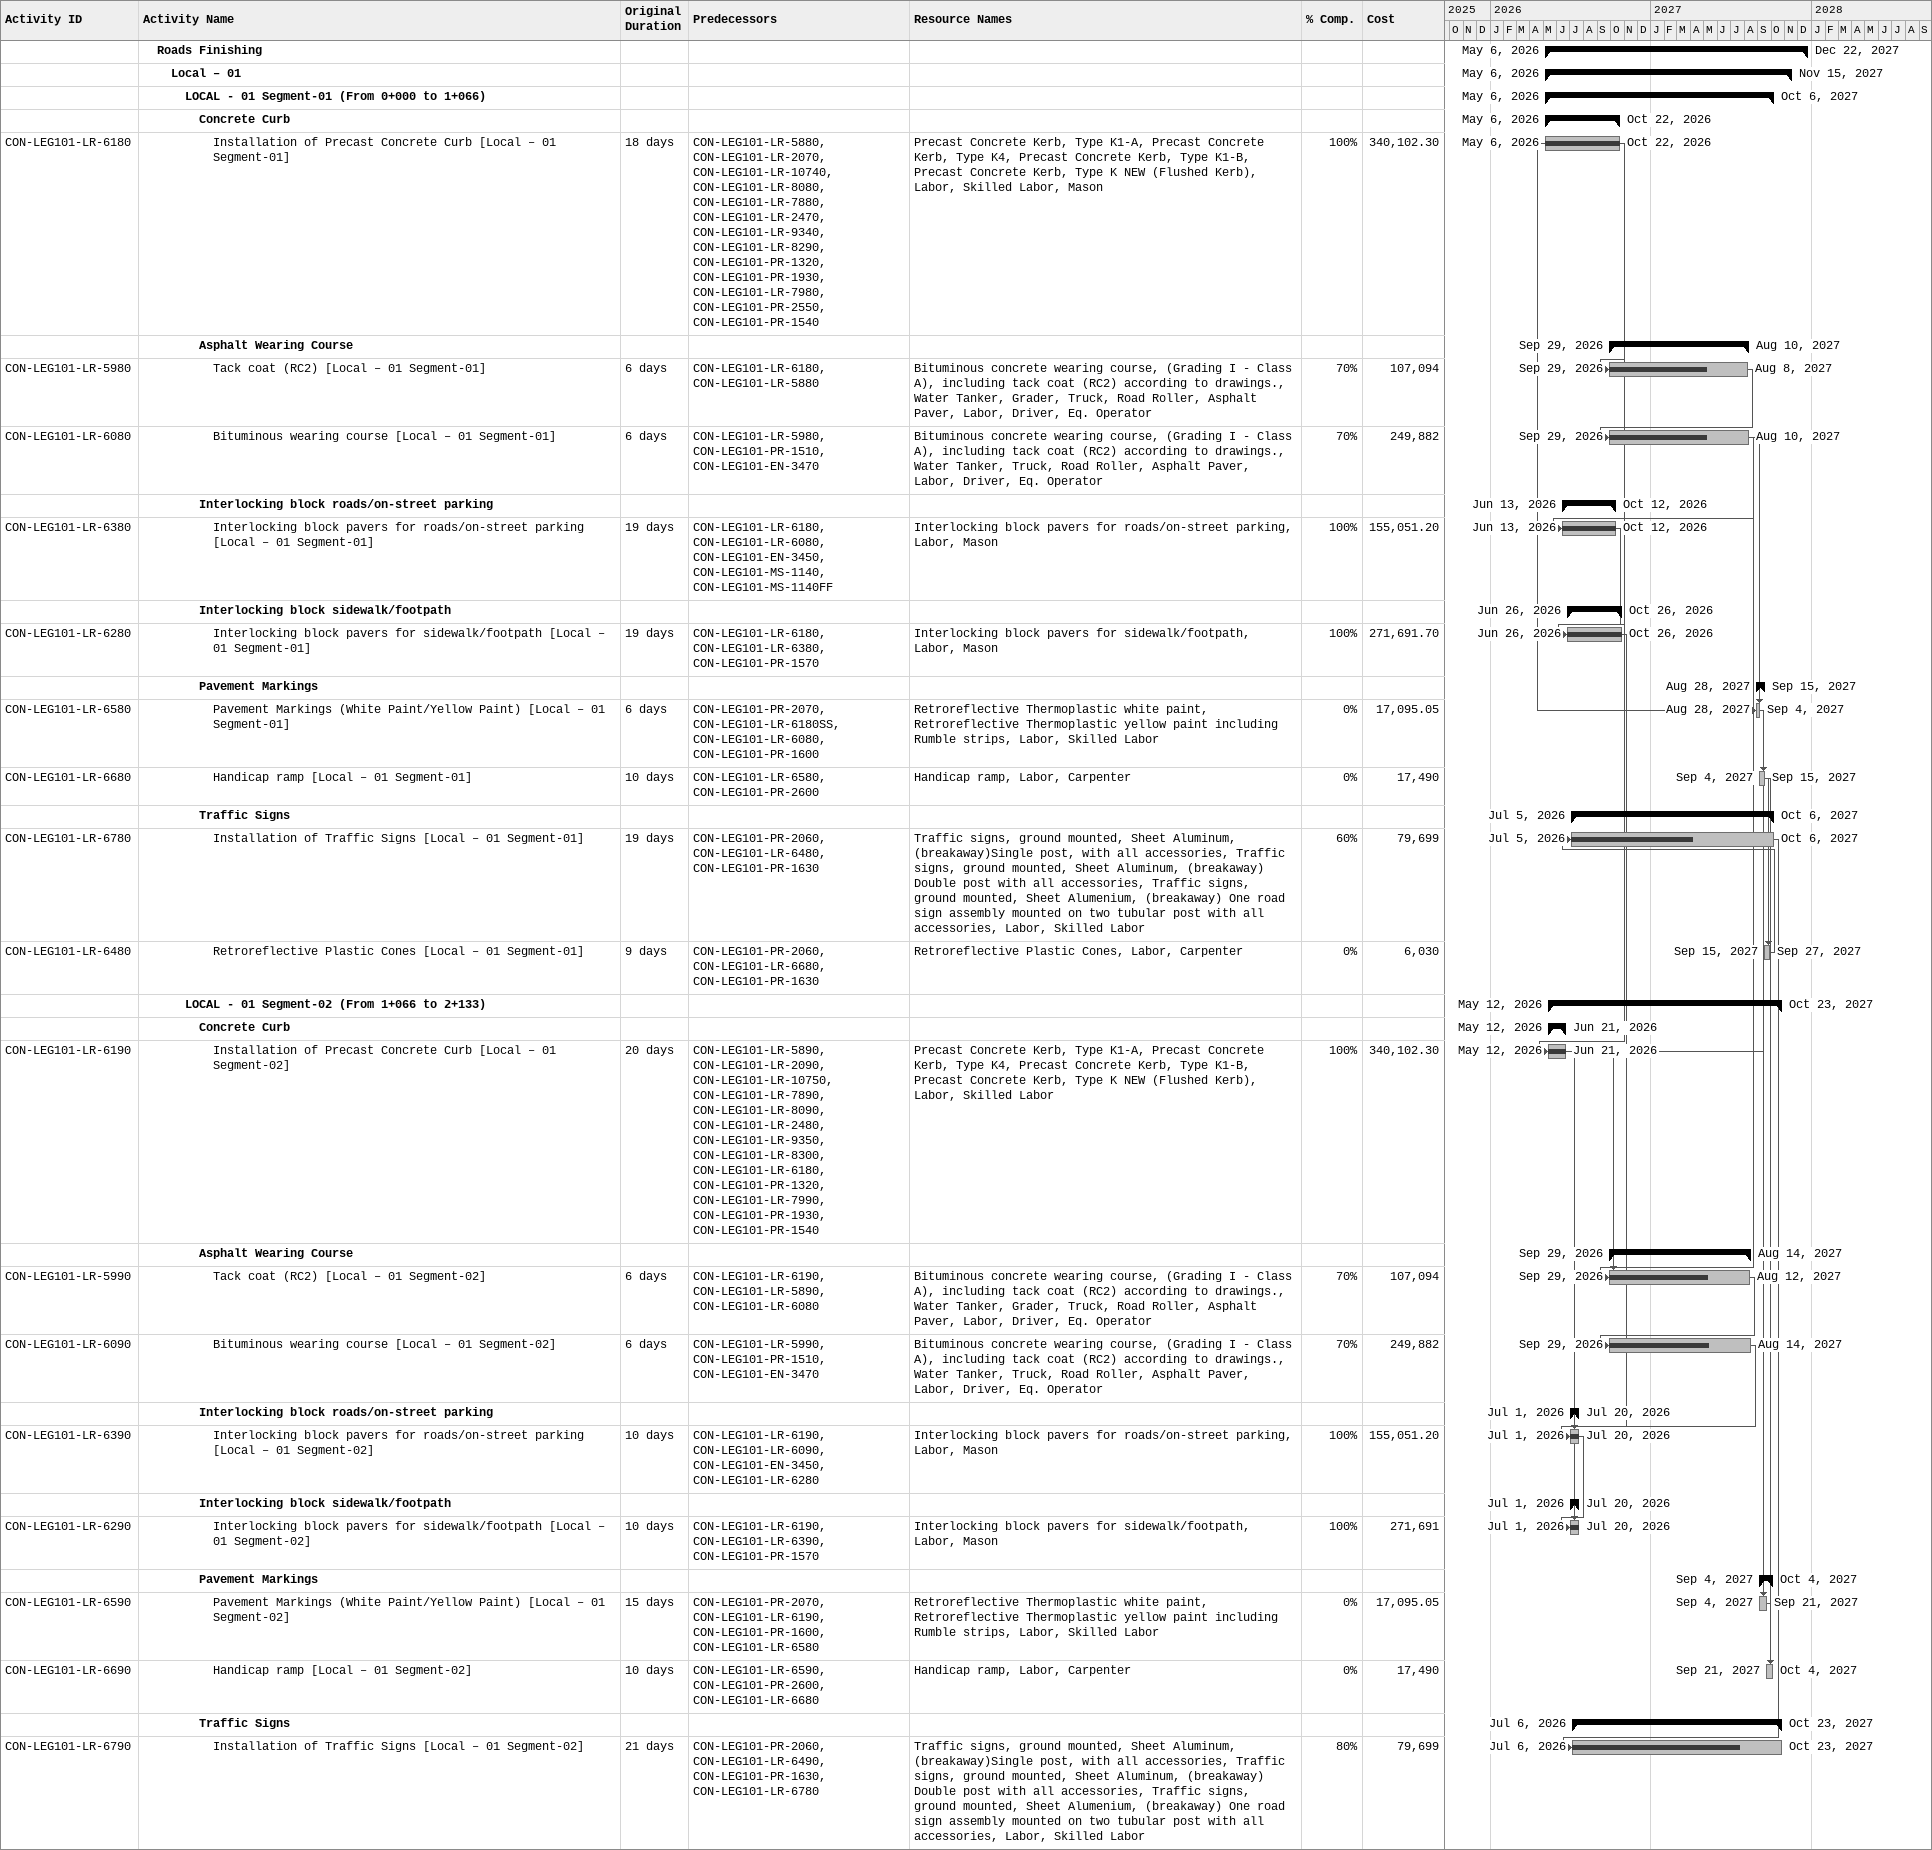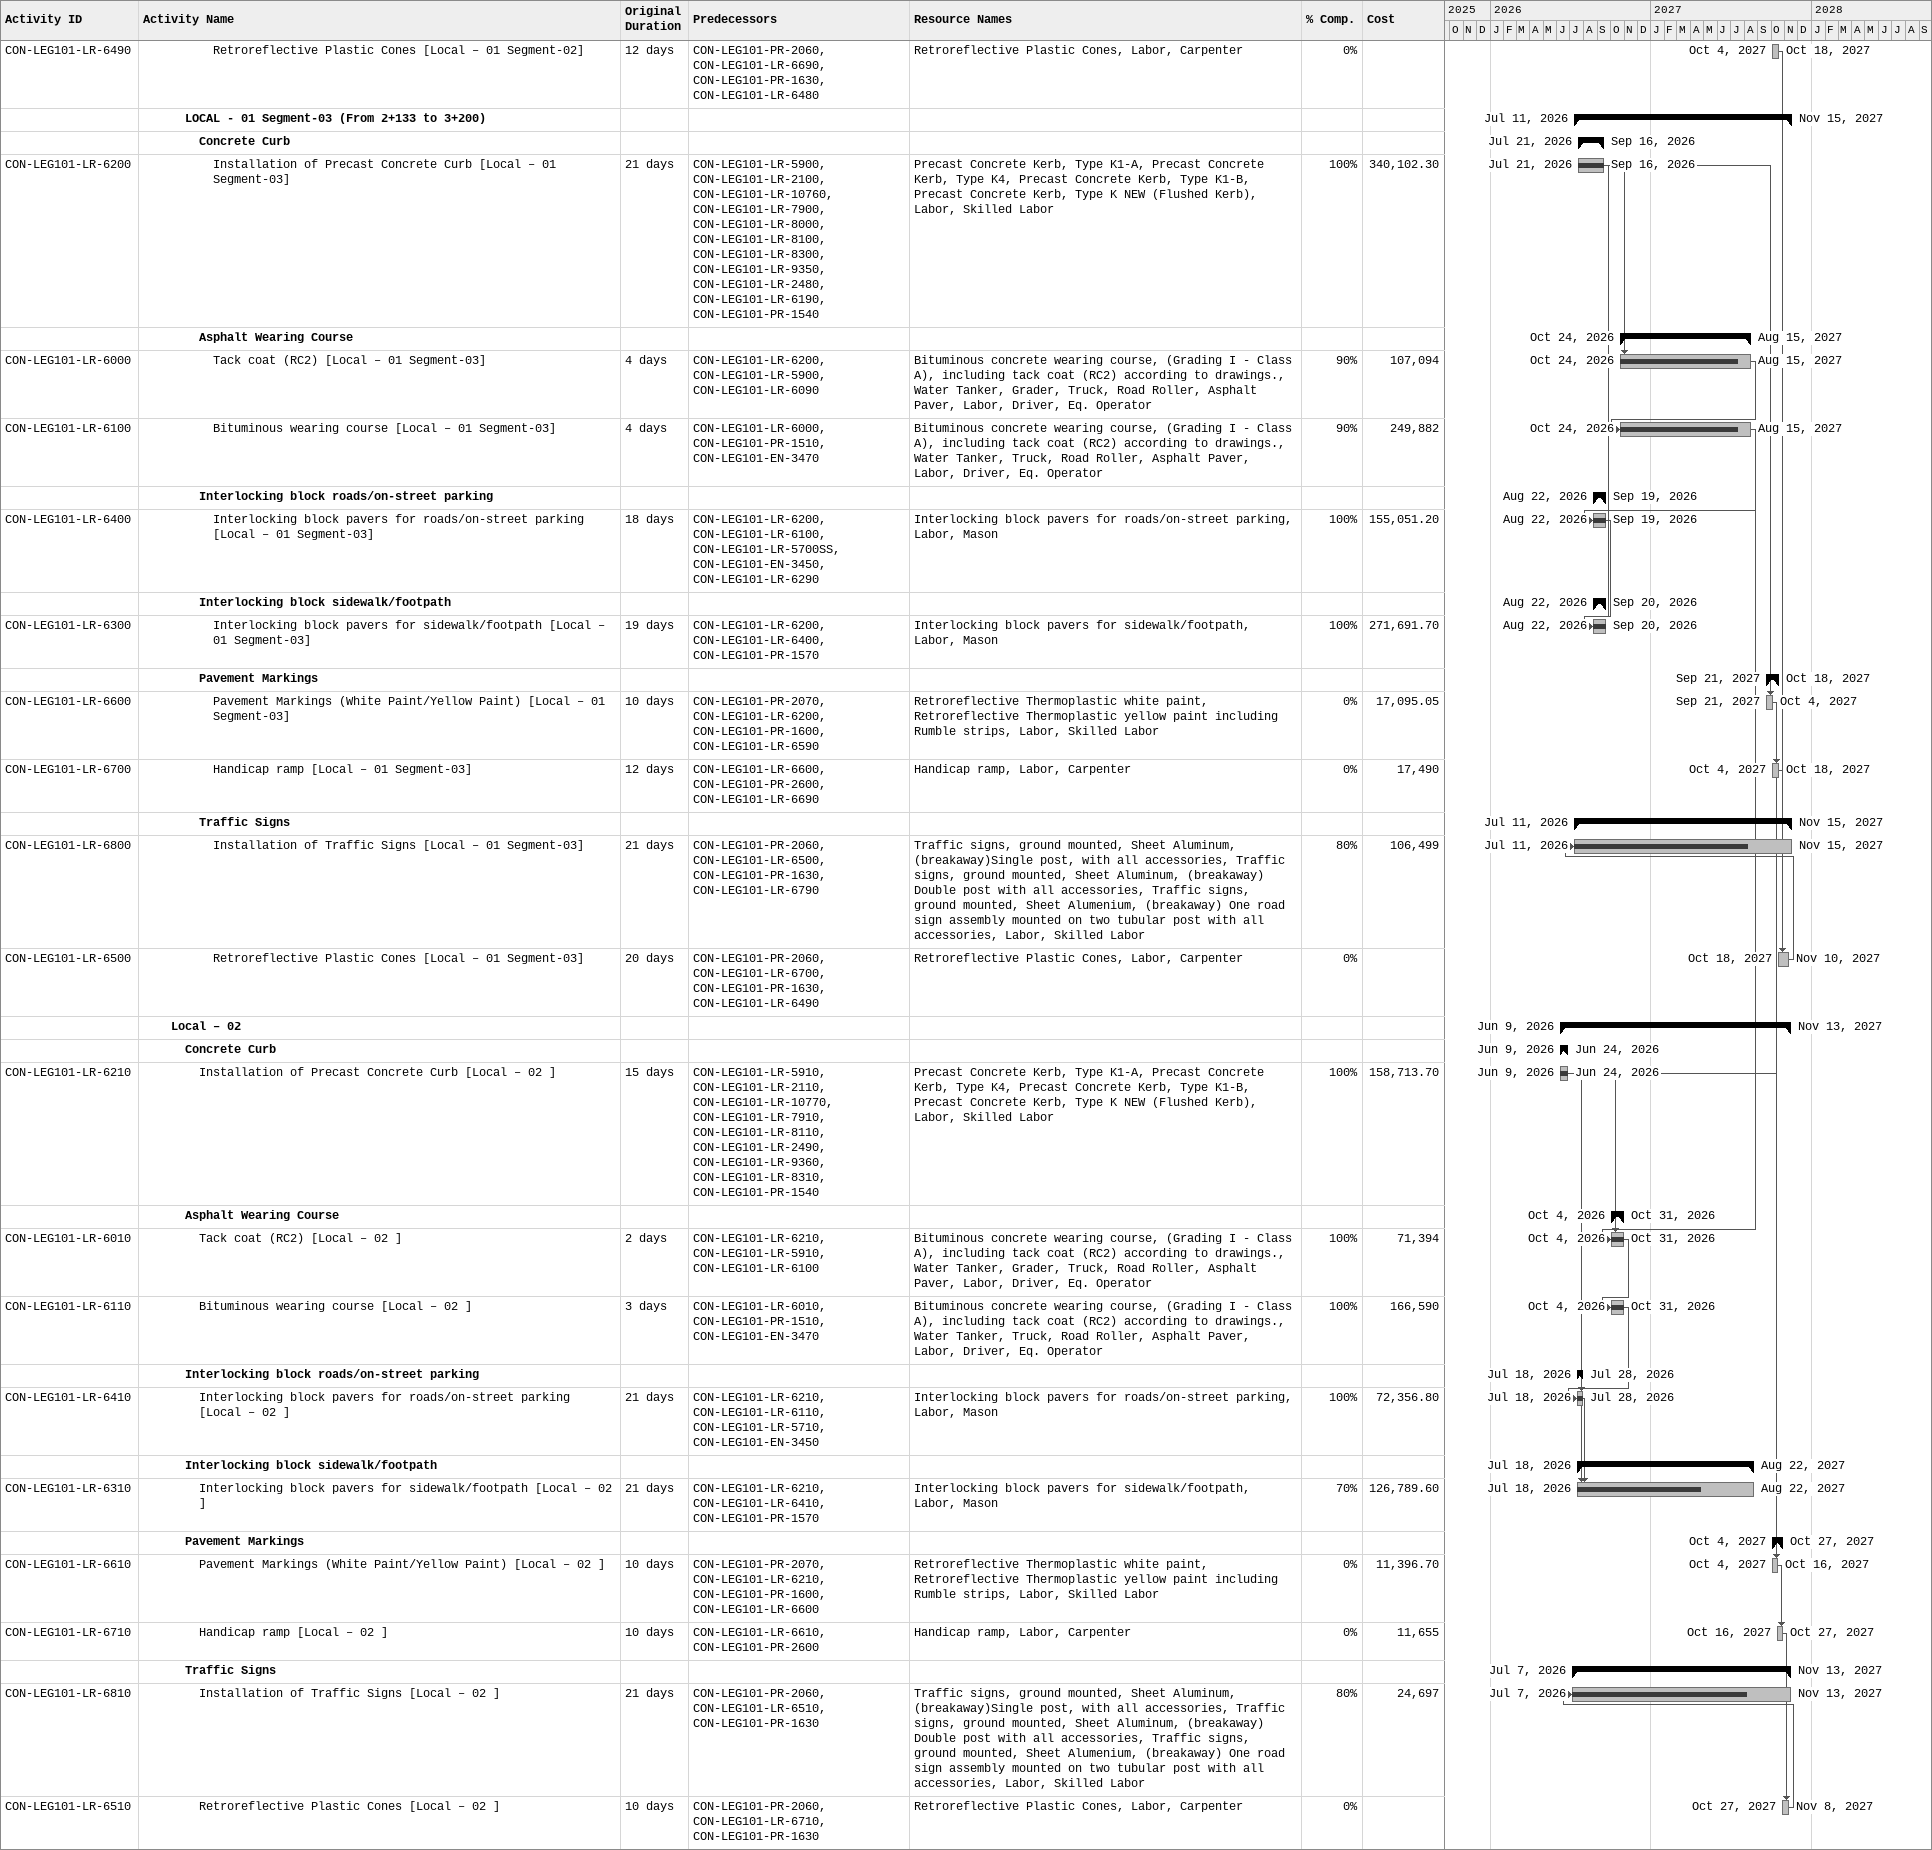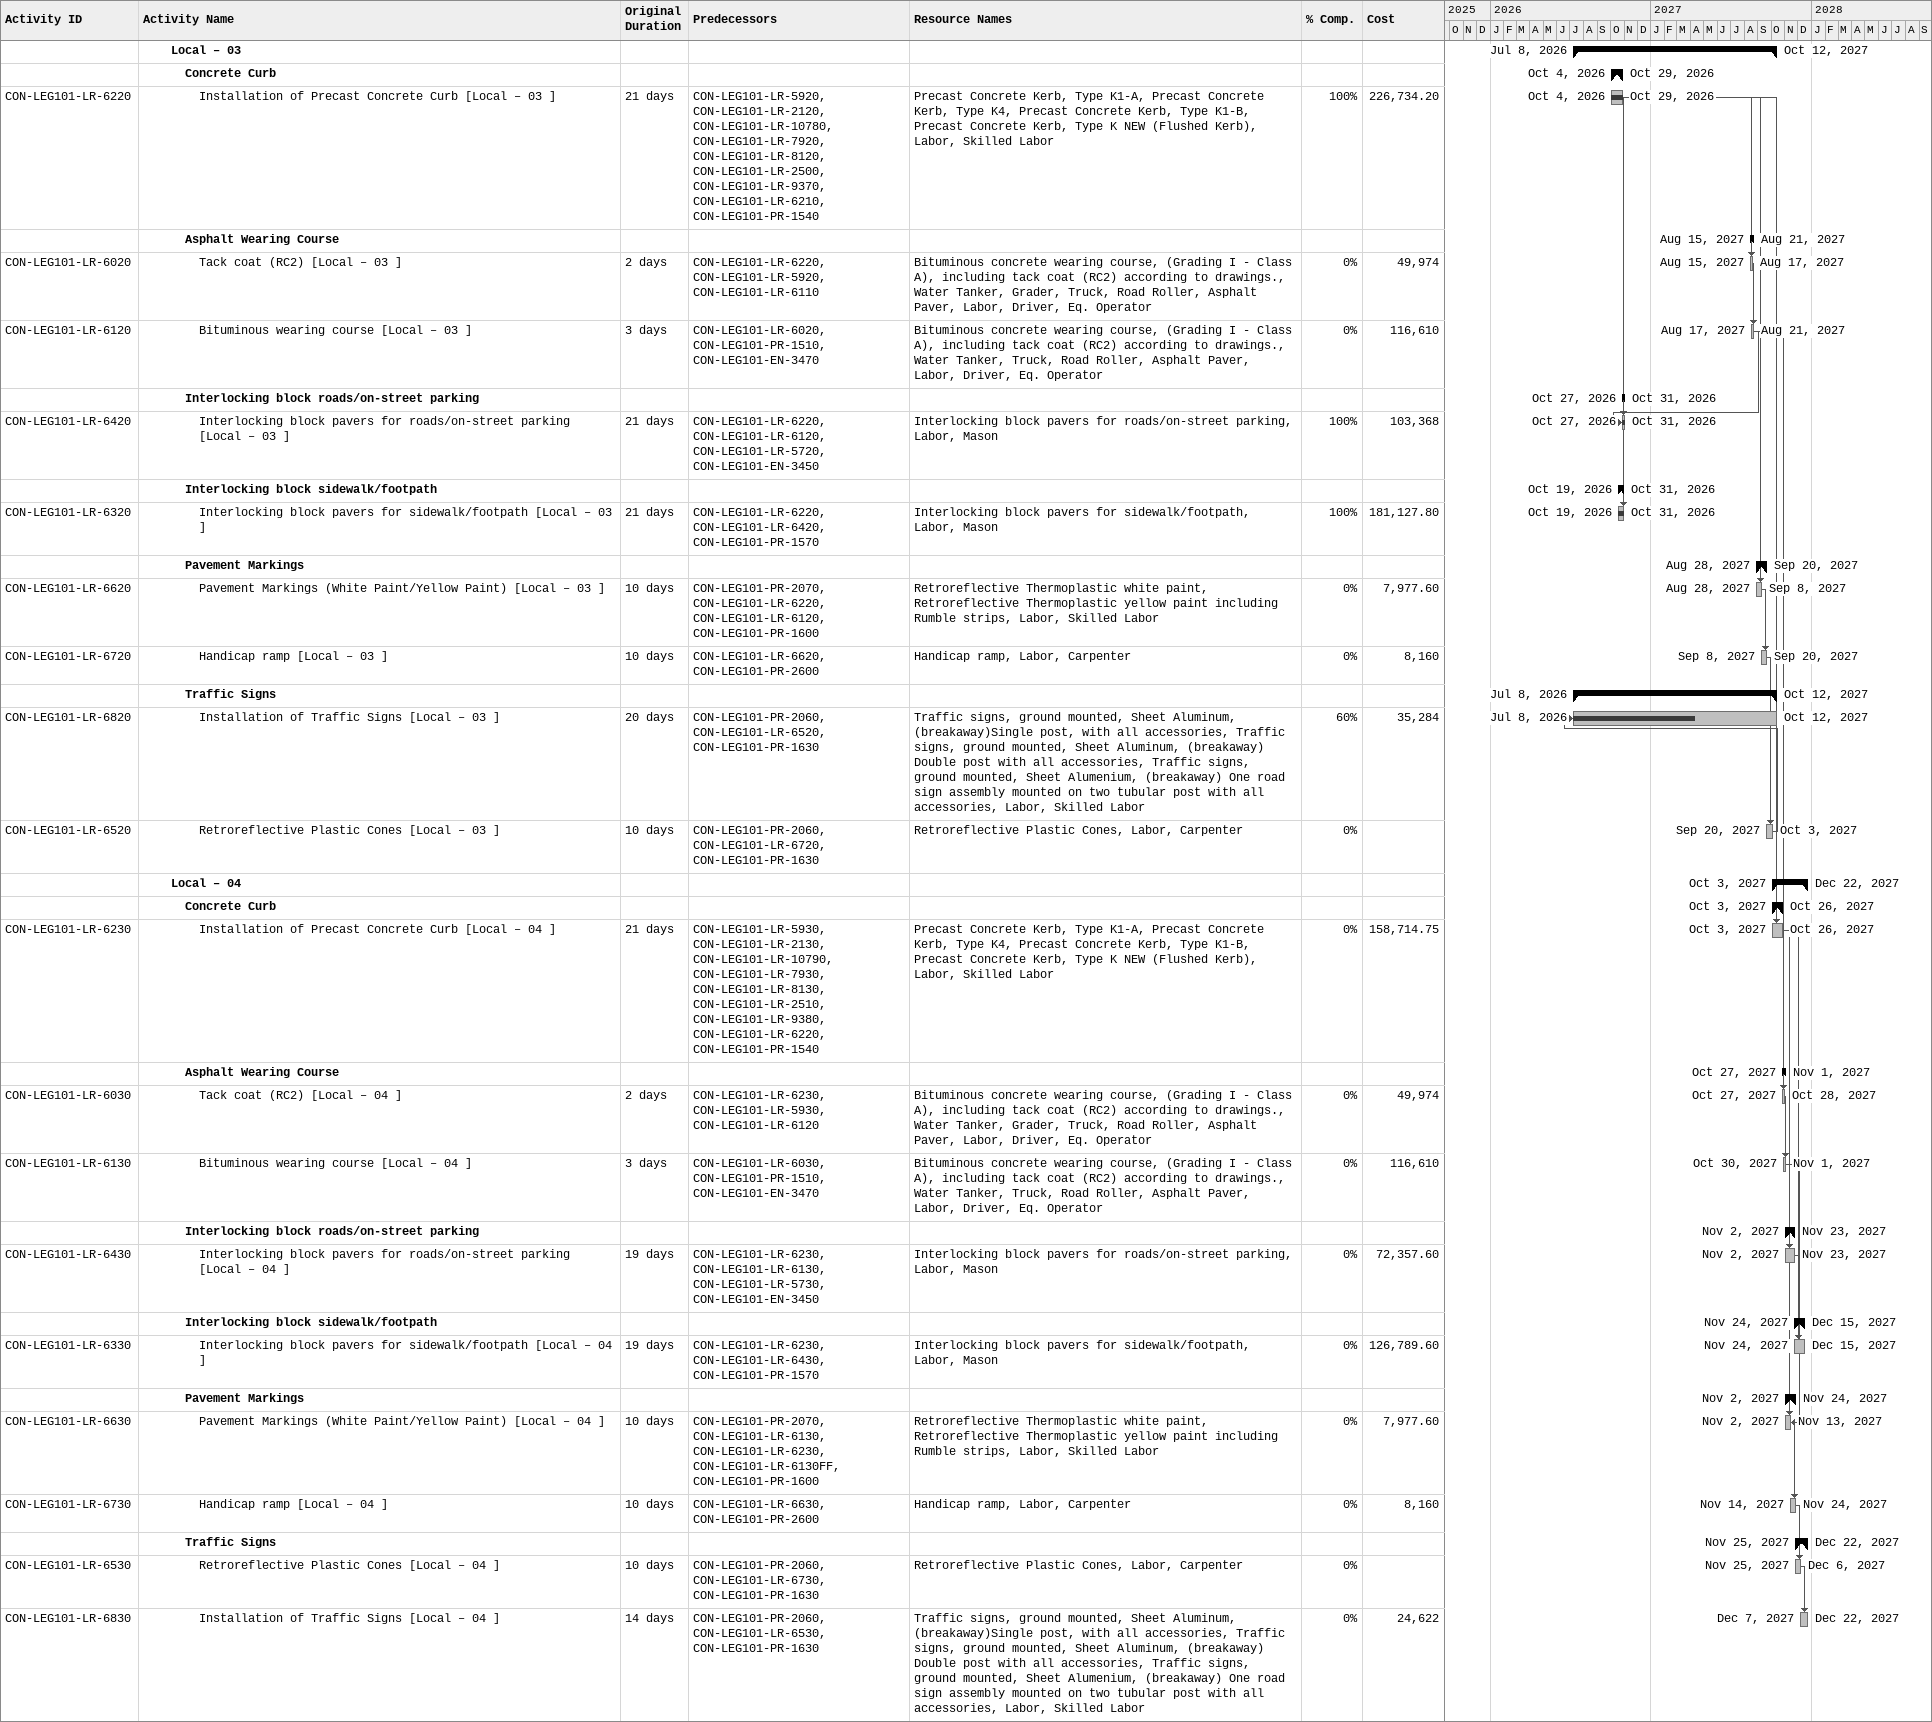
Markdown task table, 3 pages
| ID | Level | Task | Original duration | Start | Finish | Predecessors | Resources | % complete | Cost |
|---|---|---|---|---|---|---|---|---|---|
|  | 2 | **Roads Finishing** |  | 2026-05-06 | 2027-12-22 |  |  |  |  |
|  | 3 | **Local – 01** |  | 2026-05-06 | 2027-11-15 |  |  |  |  |
|  | 4 | **LOCAL - 01 Segment-01 (From 0+000 to 1+066)** |  | 2026-05-06 | 2027-10-06 |  |  |  |  |
|  | 5 | **Concrete Curb** |  | 2026-05-06 | 2026-10-22 |  |  |  |  |
| CON-LEG101-LR-6180 | 6 | Installation of Precast Concrete Curb [Local – 01 Segment-01] | 18d | 2026-05-06 | 2026-10-22 | CON-LEG101-LR-5880, CON-LEG101-LR-2070, CON-LEG101-LR-10740, CON-LEG101-LR-8080, CON-LEG101-LR-7880, CON-LEG101-LR-2470, CON-LEG101-LR-9340, CON-LEG101-LR-8290, CON-LEG101-PR-1320, CON-LEG101-PR-1930, CON-LEG101-LR-7980, CON-LEG101-PR-2550, CON-LEG101-PR-1540 | Precast Concrete Kerb, Type K1-A, Precast Concrete Kerb, Type K4, Precast Concrete Kerb, Type K1-B, Precast Concrete Kerb, Type K NEW (Flushed Kerb), Labor, Skilled Labor, Mason | 100 | 340102.30 |
|  | 5 | **Asphalt Wearing Course** |  | 2026-09-29 | 2027-08-10 |  |  |  |  |
| CON-LEG101-LR-5980 | 6 | Tack coat (RC2) [Local – 01 Segment-01] | 6d | 2026-09-29 | 2027-08-08 | CON-LEG101-LR-6180, CON-LEG101-LR-5880 | Bituminous concrete wearing course, (Grading I - Class A), including tack coat (RC2) according to drawings., Water Tanker, Grader, Truck, Road Roller, Asphalt Paver, Labor, Driver, Eq. Operator | 70 | 107094 |
| CON-LEG101-LR-6080 | 6 | Bituminous wearing course [Local – 01 Segment-01] | 6d | 2026-09-29 | 2027-08-10 | CON-LEG101-LR-5980, CON-LEG101-PR-1510, CON-LEG101-EN-3470 | Bituminous concrete wearing course, (Grading I - Class A), including tack coat (RC2) according to drawings., Water Tanker, Truck, Road Roller, Asphalt Paver, Labor, Driver, Eq. Operator | 70 | 249882 |
|  | 5 | **Interlocking block roads/on-street parking** |  | 2026-06-13 | 2026-10-12 |  |  |  |  |
| CON-LEG101-LR-6380 | 6 | Interlocking block pavers for roads/on-street parking [Local – 01 Segment-01] | 19d | 2026-06-13 | 2026-10-12 | CON-LEG101-LR-6180, CON-LEG101-LR-6080, CON-LEG101-EN-3450, CON-LEG101-MS-1140, CON-LEG101-MS-1140FF | Interlocking block pavers for roads/on-street parking, Labor, Mason | 100 | 155051.20 |
|  | 5 | **Interlocking block sidewalk/footpath** |  | 2026-06-26 | 2026-10-26 |  |  |  |  |
| CON-LEG101-LR-6280 | 6 | Interlocking block pavers for sidewalk/footpath [Local – 01 Segment-01] | 19d | 2026-06-26 | 2026-10-26 | CON-LEG101-LR-6180, CON-LEG101-LR-6380, CON-LEG101-PR-1570 | Interlocking block pavers for sidewalk/footpath, Labor, Mason | 100 | 271691.70 |
|  | 5 | **Pavement Markings** |  | 2027-08-28 | 2027-09-15 |  |  |  |  |
| CON-LEG101-LR-6580 | 6 | Pavement Markings (White Paint/Yellow Paint) [Local – 01 Segment-01] | 6d | 2027-08-28 | 2027-09-04 | CON-LEG101-PR-2070, CON-LEG101-LR-6180SS, CON-LEG101-LR-6080, CON-LEG101-PR-1600 | Retroreflective Thermoplastic white paint, Retroreflective Thermoplastic yellow paint including Rumble strips, Labor, Skilled Labor | 0 | 17095.05 |
| CON-LEG101-LR-6680 | 6 | Handicap ramp [Local – 01 Segment-01] | 10d | 2027-09-04 | 2027-09-15 | CON-LEG101-LR-6580, CON-LEG101-PR-2600 | Handicap ramp, Labor, Carpenter | 0 | 17490 |
|  | 5 | **Traffic Signs** |  | 2026-07-05 | 2027-10-06 |  |  |  |  |
| CON-LEG101-LR-6780 | 6 | Installation of Traffic Signs [Local – 01 Segment-01] | 19d | 2026-07-05 | 2027-10-06 | CON-LEG101-PR-2060, CON-LEG101-LR-6480, CON-LEG101-PR-1630 | Traffic signs, ground mounted, Sheet Aluminum, (breakaway)Single post, with all accessories, Traffic signs, ground mounted, Sheet Aluminum, (breakaway) Double post with all accessories, Traffic signs, ground mounted, Sheet Alumenium, (breakaway) One road sign assembly mounted on two tubular post with all accessories, Labor, Skilled Labor | 60 | 79699 |
| CON-LEG101-LR-6480 | 6 | Retroreflective Plastic Cones [Local – 01 Segment-01] | 9d | 2027-09-15 | 2027-09-27 | CON-LEG101-PR-2060, CON-LEG101-LR-6680, CON-LEG101-PR-1630 | Retroreflective Plastic Cones, Labor, Carpenter | 0 | 6030 |
|  | 4 | **LOCAL - 01 Segment-02 (From 1+066 to 2+133)** |  | 2026-05-12 | 2027-10-23 |  |  |  |  |
|  | 5 | **Concrete Curb** |  | 2026-05-12 | 2026-06-21 |  |  |  |  |
| CON-LEG101-LR-6190 | 6 | Installation of Precast Concrete Curb [Local – 01 Segment-02] | 20d | 2026-05-12 | 2026-06-21 | CON-LEG101-LR-5890, CON-LEG101-LR-2090, CON-LEG101-LR-10750, CON-LEG101-LR-7890, CON-LEG101-LR-8090, CON-LEG101-LR-2480, CON-LEG101-LR-9350, CON-LEG101-LR-8300, CON-LEG101-LR-6180, CON-LEG101-PR-1320, CON-LEG101-LR-7990, CON-LEG101-PR-1930, CON-LEG101-PR-1540 | Precast Concrete Kerb, Type K1-A, Precast Concrete Kerb, Type K4, Precast Concrete Kerb, Type K1-B, Precast Concrete Kerb, Type K NEW (Flushed Kerb), Labor, Skilled Labor | 100 | 340102.30 |
|  | 5 | **Asphalt Wearing Course** |  | 2026-09-29 | 2027-08-14 |  |  |  |  |
| CON-LEG101-LR-5990 | 6 | Tack coat (RC2) [Local – 01 Segment-02] | 6d | 2026-09-29 | 2027-08-12 | CON-LEG101-LR-6190, CON-LEG101-LR-5890, CON-LEG101-LR-6080 | Bituminous concrete wearing course, (Grading I - Class A), including tack coat (RC2) according to drawings., Water Tanker, Grader, Truck, Road Roller, Asphalt Paver, Labor, Driver, Eq. Operator | 70 | 107094 |
| CON-LEG101-LR-6090 | 6 | Bituminous wearing course [Local – 01 Segment-02] | 6d | 2026-09-29 | 2027-08-14 | CON-LEG101-LR-5990, CON-LEG101-PR-1510, CON-LEG101-EN-3470 | Bituminous concrete wearing course, (Grading I - Class A), including tack coat (RC2) according to drawings., Water Tanker, Truck, Road Roller, Asphalt Paver, Labor, Driver, Eq. Operator | 70 | 249882 |
|  | 5 | **Interlocking block roads/on-street parking** |  | 2026-07-01 | 2026-07-20 |  |  |  |  |
| CON-LEG101-LR-6390 | 6 | Interlocking block pavers for roads/on-street parking [Local – 01 Segment-02] | 10d | 2026-07-01 | 2026-07-20 | CON-LEG101-LR-6190, CON-LEG101-LR-6090, CON-LEG101-EN-3450, CON-LEG101-LR-6280 | Interlocking block pavers for roads/on-street parking, Labor, Mason | 100 | 155051.20 |
|  | 5 | **Interlocking block sidewalk/footpath** |  | 2026-07-01 | 2026-07-20 |  |  |  |  |
| CON-LEG101-LR-6290 | 6 | Interlocking block pavers for sidewalk/footpath [Local – 01 Segment-02] | 10d | 2026-07-01 | 2026-07-20 | CON-LEG101-LR-6190, CON-LEG101-LR-6390, CON-LEG101-PR-1570 | Interlocking block pavers for sidewalk/footpath, Labor, Mason | 100 | 271691 |
|  | 5 | **Pavement Markings** |  | 2027-09-04 | 2027-10-04 |  |  |  |  |
| CON-LEG101-LR-6590 | 6 | Pavement Markings (White Paint/Yellow Paint) [Local – 01 Segment-02] | 15d | 2027-09-04 | 2027-09-21 | CON-LEG101-PR-2070, CON-LEG101-LR-6190, CON-LEG101-PR-1600, CON-LEG101-LR-6580 | Retroreflective Thermoplastic white paint, Retroreflective Thermoplastic yellow paint including Rumble strips, Labor, Skilled Labor | 0 | 17095.05 |
| CON-LEG101-LR-6690 | 6 | Handicap ramp [Local – 01 Segment-02] | 10d | 2027-09-21 | 2027-10-04 | CON-LEG101-LR-6590, CON-LEG101-PR-2600, CON-LEG101-LR-6680 | Handicap ramp, Labor, Carpenter | 0 | 17490 |
|  | 5 | **Traffic Signs** |  | 2026-07-06 | 2027-10-23 |  |  |  |  |
| CON-LEG101-LR-6790 | 6 | Installation of Traffic Signs [Local – 01 Segment-02] | 21d | 2026-07-06 | 2027-10-23 | CON-LEG101-PR-2060, CON-LEG101-LR-6490, CON-LEG101-PR-1630, CON-LEG101-LR-6780 | Traffic signs, ground mounted, Sheet Aluminum, (breakaway)Single post, with all accessories, Traffic signs, ground mounted, Sheet Aluminum, (breakaway) Double post with all accessories, Traffic signs, ground mounted, Sheet Alumenium, (breakaway) One road sign assembly mounted on two tubular post with all accessories, Labor, Skilled Labor | 80 | 79699 |
| CON-LEG101-LR-6490 | 6 | Retroreflective Plastic Cones [Local – 01 Segment-02] | 12d | 2027-10-04 | 2027-10-18 | CON-LEG101-PR-2060, CON-LEG101-LR-6690, CON-LEG101-PR-1630, CON-LEG101-LR-6480 | Retroreflective Plastic Cones, Labor, Carpenter | 0 |  |
|  | 4 | **LOCAL - 01 Segment-03 (From 2+133 to 3+200)** |  | 2026-07-11 | 2027-11-15 |  |  |  |  |
|  | 5 | **Concrete Curb** |  | 2026-07-21 | 2026-09-16 |  |  |  |  |
| CON-LEG101-LR-6200 | 6 | Installation of Precast Concrete Curb [Local – 01 Segment-03] | 21d | 2026-07-21 | 2026-09-16 | CON-LEG101-LR-5900, CON-LEG101-LR-2100, CON-LEG101-LR-10760, CON-LEG101-LR-7900, CON-LEG101-LR-8000, CON-LEG101-LR-8100, CON-LEG101-LR-8300, CON-LEG101-LR-9350, CON-LEG101-LR-2480, CON-LEG101-LR-6190, CON-LEG101-PR-1540 | Precast Concrete Kerb, Type K1-A, Precast Concrete Kerb, Type K4, Precast Concrete Kerb, Type K1-B, Precast Concrete Kerb, Type K NEW (Flushed Kerb), Labor, Skilled Labor | 100 | 340102.30 |
|  | 5 | **Asphalt Wearing Course** |  | 2026-10-24 | 2027-08-15 |  |  |  |  |
| CON-LEG101-LR-6000 | 6 | Tack coat (RC2) [Local – 01 Segment-03] | 4d | 2026-10-24 | 2027-08-15 | CON-LEG101-LR-6200, CON-LEG101-LR-5900, CON-LEG101-LR-6090 | Bituminous concrete wearing course, (Grading I - Class A), including tack coat (RC2) according to drawings., Water Tanker, Grader, Truck, Road Roller, Asphalt Paver, Labor, Driver, Eq. Operator | 90 | 107094 |
| CON-LEG101-LR-6100 | 6 | Bituminous wearing course [Local – 01 Segment-03] | 4d | 2026-10-24 | 2027-08-15 | CON-LEG101-LR-6000, CON-LEG101-PR-1510, CON-LEG101-EN-3470 | Bituminous concrete wearing course, (Grading I - Class A), including tack coat (RC2) according to drawings., Water Tanker, Truck, Road Roller, Asphalt Paver, Labor, Driver, Eq. Operator | 90 | 249882 |
|  | 5 | **Interlocking block roads/on-street parking** |  | 2026-08-22 | 2026-09-19 |  |  |  |  |
| CON-LEG101-LR-6400 | 6 | Interlocking block pavers for roads/on-street parking [Local – 01 Segment-03] | 18d | 2026-08-22 | 2026-09-19 | CON-LEG101-LR-6200, CON-LEG101-LR-6100, CON-LEG101-LR-5700SS, CON-LEG101-EN-3450, CON-LEG101-LR-6290 | Interlocking block pavers for roads/on-street parking, Labor, Mason | 100 | 155051.20 |
|  | 5 | **Interlocking block sidewalk/footpath** |  | 2026-08-22 | 2026-09-20 |  |  |  |  |
| CON-LEG101-LR-6300 | 6 | Interlocking block pavers for sidewalk/footpath [Local – 01 Segment-03] | 19d | 2026-08-22 | 2026-09-20 | CON-LEG101-LR-6200, CON-LEG101-LR-6400, CON-LEG101-PR-1570 | Interlocking block pavers for sidewalk/footpath, Labor, Mason | 100 | 271691.70 |
|  | 5 | **Pavement Markings** |  | 2027-09-21 | 2027-10-18 |  |  |  |  |
| CON-LEG101-LR-6600 | 6 | Pavement Markings (White Paint/Yellow Paint) [Local – 01 Segment-03] | 10d | 2027-09-21 | 2027-10-04 | CON-LEG101-PR-2070, CON-LEG101-LR-6200, CON-LEG101-PR-1600, CON-LEG101-LR-6590 | Retroreflective Thermoplastic white paint, Retroreflective Thermoplastic yellow paint including Rumble strips, Labor, Skilled Labor | 0 | 17095.05 |
| CON-LEG101-LR-6700 | 6 | Handicap ramp [Local – 01 Segment-03] | 12d | 2027-10-04 | 2027-10-18 | CON-LEG101-LR-6600, CON-LEG101-PR-2600, CON-LEG101-LR-6690 | Handicap ramp, Labor, Carpenter | 0 | 17490 |
|  | 5 | **Traffic Signs** |  | 2026-07-11 | 2027-11-15 |  |  |  |  |
| CON-LEG101-LR-6800 | 6 | Installation of Traffic Signs [Local – 01 Segment-03] | 21d | 2026-07-11 | 2027-11-15 | CON-LEG101-PR-2060, CON-LEG101-LR-6500, CON-LEG101-PR-1630, CON-LEG101-LR-6790 | Traffic signs, ground mounted, Sheet Aluminum, (breakaway)Single post, with all accessories, Traffic signs, ground mounted, Sheet Aluminum, (breakaway) Double post with all accessories, Traffic signs, ground mounted, Sheet Alumenium, (breakaway) One road sign assembly mounted on two tubular post with all accessories, Labor, Skilled Labor | 80 | 106499 |
| CON-LEG101-LR-6500 | 6 | Retroreflective Plastic Cones [Local – 01 Segment-03] | 20d | 2027-10-18 | 2027-11-10 | CON-LEG101-PR-2060, CON-LEG101-LR-6700, CON-LEG101-PR-1630, CON-LEG101-LR-6490 | Retroreflective Plastic Cones, Labor, Carpenter | 0 |  |
|  | 3 | **Local – 02** |  | 2026-06-09 | 2027-11-13 |  |  |  |  |
|  | 4 | **Concrete Curb** |  | 2026-06-09 | 2026-06-24 |  |  |  |  |
| CON-LEG101-LR-6210 | 5 | Installation of Precast Concrete Curb [Local – 02 ] | 15d | 2026-06-09 | 2026-06-24 | CON-LEG101-LR-5910, CON-LEG101-LR-2110, CON-LEG101-LR-10770, CON-LEG101-LR-7910, CON-LEG101-LR-8110, CON-LEG101-LR-2490, CON-LEG101-LR-9360, CON-LEG101-LR-8310, CON-LEG101-PR-1540 | Precast Concrete Kerb, Type K1-A, Precast Concrete Kerb, Type K4, Precast Concrete Kerb, Type K1-B, Precast Concrete Kerb, Type K NEW (Flushed Kerb), Labor, Skilled Labor | 100 | 158713.70 |
|  | 4 | **Asphalt Wearing Course** |  | 2026-10-04 | 2026-10-31 |  |  |  |  |
| CON-LEG101-LR-6010 | 5 | Tack coat (RC2) [Local – 02 ] | 2d | 2026-10-04 | 2026-10-31 | CON-LEG101-LR-6210, CON-LEG101-LR-5910, CON-LEG101-LR-6100 | Bituminous concrete wearing course, (Grading I - Class A), including tack coat (RC2) according to drawings., Water Tanker, Grader, Truck, Road Roller, Asphalt Paver, Labor, Driver, Eq. Operator | 100 | 71394 |
| CON-LEG101-LR-6110 | 5 | Bituminous wearing course [Local – 02 ] | 3d | 2026-10-04 | 2026-10-31 | CON-LEG101-LR-6010, CON-LEG101-PR-1510, CON-LEG101-EN-3470 | Bituminous concrete wearing course, (Grading I - Class A), including tack coat (RC2) according to drawings., Water Tanker, Truck, Road Roller, Asphalt Paver, Labor, Driver, Eq. Operator | 100 | 166590 |
|  | 4 | **Interlocking block roads/on-street parking** |  | 2026-07-18 | 2026-07-28 |  |  |  |  |
| CON-LEG101-LR-6410 | 5 | Interlocking block pavers for roads/on-street parking [Local – 02 ] | 21d | 2026-07-18 | 2026-07-28 | CON-LEG101-LR-6210, CON-LEG101-LR-6110, CON-LEG101-LR-5710, CON-LEG101-EN-3450 | Interlocking block pavers for roads/on-street parking, Labor, Mason | 100 | 72356.80 |
|  | 4 | **Interlocking block sidewalk/footpath** |  | 2026-07-18 | 2027-08-22 |  |  |  |  |
| CON-LEG101-LR-6310 | 5 | Interlocking block pavers for sidewalk/footpath [Local – 02 ] | 21d | 2026-07-18 | 2027-08-22 | CON-LEG101-LR-6210, CON-LEG101-LR-6410, CON-LEG101-PR-1570 | Interlocking block pavers for sidewalk/footpath, Labor, Mason | 70 | 126789.60 |
|  | 4 | **Pavement Markings** |  | 2027-10-04 | 2027-10-27 |  |  |  |  |
| CON-LEG101-LR-6610 | 5 | Pavement Markings (White Paint/Yellow Paint) [Local – 02 ] | 10d | 2027-10-04 | 2027-10-16 | CON-LEG101-PR-2070, CON-LEG101-LR-6210, CON-LEG101-PR-1600, CON-LEG101-LR-6600 | Retroreflective Thermoplastic white paint, Retroreflective Thermoplastic yellow paint including Rumble strips, Labor, Skilled Labor | 0 | 11396.70 |
| CON-LEG101-LR-6710 | 5 | Handicap ramp [Local – 02 ] | 10d | 2027-10-16 | 2027-10-27 | CON-LEG101-LR-6610, CON-LEG101-PR-2600 | Handicap ramp, Labor, Carpenter | 0 | 11655 |
|  | 4 | **Traffic Signs** |  | 2026-07-07 | 2027-11-13 |  |  |  |  |
| CON-LEG101-LR-6810 | 5 | Installation of Traffic Signs [Local – 02 ] | 21d | 2026-07-07 | 2027-11-13 | CON-LEG101-PR-2060, CON-LEG101-LR-6510, CON-LEG101-PR-1630 | Traffic signs, ground mounted, Sheet Aluminum, (breakaway)Single post, with all accessories, Traffic signs, ground mounted, Sheet Aluminum, (breakaway) Double post with all accessories, Traffic signs, ground mounted, Sheet Alumenium, (breakaway) One road sign assembly mounted on two tubular post with all accessories, Labor, Skilled Labor | 80 | 24697 |
| CON-LEG101-LR-6510 | 5 | Retroreflective Plastic Cones [Local – 02 ] | 10d | 2027-10-27 | 2027-11-08 | CON-LEG101-PR-2060, CON-LEG101-LR-6710, CON-LEG101-PR-1630 | Retroreflective Plastic Cones, Labor, Carpenter | 0 |  |
|  | 3 | **Local – 03** |  | 2026-07-08 | 2027-10-12 |  |  |  |  |
|  | 4 | **Concrete Curb** |  | 2026-10-04 | 2026-10-29 |  |  |  |  |
| CON-LEG101-LR-6220 | 5 | Installation of Precast Concrete Curb [Local – 03 ] | 21d | 2026-10-04 | 2026-10-29 | CON-LEG101-LR-5920, CON-LEG101-LR-2120, CON-LEG101-LR-10780, CON-LEG101-LR-7920, CON-LEG101-LR-8120, CON-LEG101-LR-2500, CON-LEG101-LR-9370, CON-LEG101-LR-6210, CON-LEG101-PR-1540 | Precast Concrete Kerb, Type K1-A, Precast Concrete Kerb, Type K4, Precast Concrete Kerb, Type K1-B, Precast Concrete Kerb, Type K NEW (Flushed Kerb), Labor, Skilled Labor | 100 | 226734.20 |
|  | 4 | **Asphalt Wearing Course** |  | 2027-08-15 | 2027-08-21 |  |  |  |  |
| CON-LEG101-LR-6020 | 5 | Tack coat (RC2) [Local – 03 ] | 2d | 2027-08-15 | 2027-08-17 | CON-LEG101-LR-6220, CON-LEG101-LR-5920, CON-LEG101-LR-6110 | Bituminous concrete wearing course, (Grading I - Class A), including tack coat (RC2) according to drawings., Water Tanker, Grader, Truck, Road Roller, Asphalt Paver, Labor, Driver, Eq. Operator | 0 | 49974 |
| CON-LEG101-LR-6120 | 5 | Bituminous wearing course [Local – 03 ] | 3d | 2027-08-17 | 2027-08-21 | CON-LEG101-LR-6020, CON-LEG101-PR-1510, CON-LEG101-EN-3470 | Bituminous concrete wearing course, (Grading I - Class A), including tack coat (RC2) according to drawings., Water Tanker, Truck, Road Roller, Asphalt Paver, Labor, Driver, Eq. Operator | 0 | 116610 |
|  | 4 | **Interlocking block roads/on-street parking** |  | 2026-10-27 | 2026-10-31 |  |  |  |  |
| CON-LEG101-LR-6420 | 5 | Interlocking block pavers for roads/on-street parking [Local – 03 ] | 21d | 2026-10-27 | 2026-10-31 | CON-LEG101-LR-6220, CON-LEG101-LR-6120, CON-LEG101-LR-5720, CON-LEG101-EN-3450 | Interlocking block pavers for roads/on-street parking, Labor, Mason | 100 | 103368 |
|  | 4 | **Interlocking block sidewalk/footpath** |  | 2026-10-19 | 2026-10-31 |  |  |  |  |
| CON-LEG101-LR-6320 | 5 | Interlocking block pavers for sidewalk/footpath [Local – 03 ] | 21d | 2026-10-19 | 2026-10-31 | CON-LEG101-LR-6220, CON-LEG101-LR-6420, CON-LEG101-PR-1570 | Interlocking block pavers for sidewalk/footpath, Labor, Mason | 100 | 181127.80 |
|  | 4 | **Pavement Markings** |  | 2027-08-28 | 2027-09-20 |  |  |  |  |
| CON-LEG101-LR-6620 | 5 | Pavement Markings (White Paint/Yellow Paint) [Local – 03 ] | 10d | 2027-08-28 | 2027-09-08 | CON-LEG101-PR-2070, CON-LEG101-LR-6220, CON-LEG101-LR-6120, CON-LEG101-PR-1600 | Retroreflective Thermoplastic white paint, Retroreflective Thermoplastic yellow paint including Rumble strips, Labor, Skilled Labor | 0 | 7977.60 |
| CON-LEG101-LR-6720 | 5 | Handicap ramp [Local – 03 ] | 10d | 2027-09-08 | 2027-09-20 | CON-LEG101-LR-6620, CON-LEG101-PR-2600 | Handicap ramp, Labor, Carpenter | 0 | 8160 |
|  | 4 | **Traffic Signs** |  | 2026-07-08 | 2027-10-12 |  |  |  |  |
| CON-LEG101-LR-6820 | 5 | Installation of Traffic Signs [Local – 03 ] | 20d | 2026-07-08 | 2027-10-12 | CON-LEG101-PR-2060, CON-LEG101-LR-6520, CON-LEG101-PR-1630 | Traffic signs, ground mounted, Sheet Aluminum, (breakaway)Single post, with all accessories, Traffic signs, ground mounted, Sheet Aluminum, (breakaway) Double post with all accessories, Traffic signs, ground mounted, Sheet Alumenium, (breakaway) One road sign assembly mounted on two tubular post with all accessories, Labor, Skilled Labor | 60 | 35284 |
| CON-LEG101-LR-6520 | 5 | Retroreflective Plastic Cones [Local – 03 ] | 10d | 2027-09-20 | 2027-10-03 | CON-LEG101-PR-2060, CON-LEG101-LR-6720, CON-LEG101-PR-1630 | Retroreflective Plastic Cones, Labor, Carpenter | 0 |  |
|  | 3 | **Local – 04** |  | 2027-10-03 | 2027-12-22 |  |  |  |  |
|  | 4 | **Concrete Curb** |  | 2027-10-03 | 2027-10-26 |  |  |  |  |
| CON-LEG101-LR-6230 | 5 | Installation of Precast Concrete Curb [Local – 04 ] | 21d | 2027-10-03 | 2027-10-26 | CON-LEG101-LR-5930, CON-LEG101-LR-2130, CON-LEG101-LR-10790, CON-LEG101-LR-7930, CON-LEG101-LR-8130, CON-LEG101-LR-2510, CON-LEG101-LR-9380, CON-LEG101-LR-6220, CON-LEG101-PR-1540 | Precast Concrete Kerb, Type K1-A, Precast Concrete Kerb, Type K4, Precast Concrete Kerb, Type K1-B, Precast Concrete Kerb, Type K NEW (Flushed Kerb), Labor, Skilled Labor | 0 | 158714.75 |
|  | 4 | **Asphalt Wearing Course** |  | 2027-10-27 | 2027-11-01 |  |  |  |  |
| CON-LEG101-LR-6030 | 5 | Tack coat (RC2) [Local – 04 ] | 2d | 2027-10-27 | 2027-10-28 | CON-LEG101-LR-6230, CON-LEG101-LR-5930, CON-LEG101-LR-6120 | Bituminous concrete wearing course, (Grading I - Class A), including tack coat (RC2) according to drawings., Water Tanker, Grader, Truck, Road Roller, Asphalt Paver, Labor, Driver, Eq. Operator | 0 | 49974 |
| CON-LEG101-LR-6130 | 5 | Bituminous wearing course [Local – 04 ] | 3d | 2027-10-30 | 2027-11-01 | CON-LEG101-LR-6030, CON-LEG101-PR-1510, CON-LEG101-EN-3470 | Bituminous concrete wearing course, (Grading I - Class A), including tack coat (RC2) according to drawings., Water Tanker, Truck, Road Roller, Asphalt Paver, Labor, Driver, Eq. Operator | 0 | 116610 |
|  | 4 | **Interlocking block roads/on-street parking** |  | 2027-11-02 | 2027-11-23 |  |  |  |  |
| CON-LEG101-LR-6430 | 5 | Interlocking block pavers for roads/on-street parking [Local – 04 ] | 19d | 2027-11-02 | 2027-11-23 | CON-LEG101-LR-6230, CON-LEG101-LR-6130, CON-LEG101-LR-5730, CON-LEG101-EN-3450 | Interlocking block pavers for roads/on-street parking, Labor, Mason | 0 | 72357.60 |
|  | 4 | **Interlocking block sidewalk/footpath** |  | 2027-11-24 | 2027-12-15 |  |  |  |  |
| CON-LEG101-LR-6330 | 5 | Interlocking block pavers for sidewalk/footpath [Local – 04 ] | 19d | 2027-11-24 | 2027-12-15 | CON-LEG101-LR-6230, CON-LEG101-LR-6430, CON-LEG101-PR-1570 | Interlocking block pavers for sidewalk/footpath, Labor, Mason | 0 | 126789.60 |
|  | 4 | **Pavement Markings** |  | 2027-11-02 | 2027-11-24 |  |  |  |  |
| CON-LEG101-LR-6630 | 5 | Pavement Markings (White Paint/Yellow Paint) [Local – 04 ] | 10d | 2027-11-02 | 2027-11-13 | CON-LEG101-PR-2070, CON-LEG101-LR-6130, CON-LEG101-LR-6230, CON-LEG101-LR-6130FF, CON-LEG101-PR-1600 | Retroreflective Thermoplastic white paint, Retroreflective Thermoplastic yellow paint including Rumble strips, Labor, Skilled Labor | 0 | 7977.60 |
| CON-LEG101-LR-6730 | 5 | Handicap ramp [Local – 04 ] | 10d | 2027-11-14 | 2027-11-24 | CON-LEG101-LR-6630, CON-LEG101-PR-2600 | Handicap ramp, Labor, Carpenter | 0 | 8160 |
|  | 4 | **Traffic Signs** |  | 2027-11-25 | 2027-12-22 |  |  |  |  |
| CON-LEG101-LR-6530 | 5 | Retroreflective Plastic Cones [Local – 04 ] | 10d | 2027-11-25 | 2027-12-06 | CON-LEG101-PR-2060, CON-LEG101-LR-6730, CON-LEG101-PR-1630 | Retroreflective Plastic Cones, Labor, Carpenter | 0 |  |
| CON-LEG101-LR-6830 | 5 | Installation of Traffic Signs [Local – 04 ] | 14d | 2027-12-07 | 2027-12-22 | CON-LEG101-PR-2060, CON-LEG101-LR-6530, CON-LEG101-PR-1630 | Traffic signs, ground mounted, Sheet Aluminum, (breakaway)Single post, with all accessories, Traffic signs, ground mounted, Sheet Aluminum, (breakaway) Double post with all accessories, Traffic signs, ground mounted, Sheet Alumenium, (breakaway) One road sign assembly mounted on two tubular post with all accessories, Labor, Skilled Labor | 0 | 24622 |
